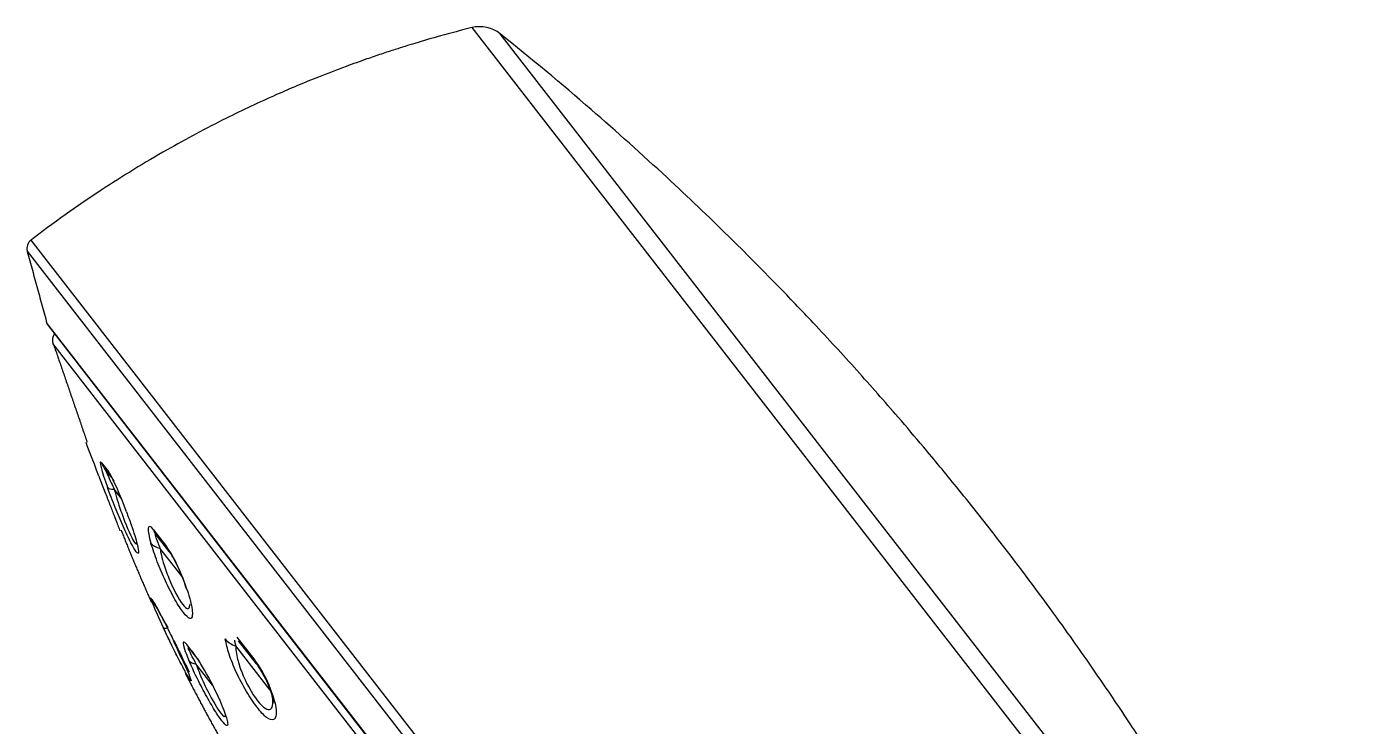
# Model space of a CAD drawing. Extents: x 0 to 1354, y 0 to 992.
# Drawn here: x 839.1 to 900.4, y 681.1 to 713.3 of the extents above; entities that cross this region are included whole.
import ezdxf

# ---------------------------------------------------------------- set-up
doc = ezdxf.new("R2010")
doc.units = 0
doc.header["$LTSCALE"] = 10
doc.header["$MEASUREMENT"] = 0
doc.layers.add('1', color=7, linetype='CONTINUOUS')

msp = doc.modelspace()

# ---------------------------------------------------------------- linework, layer by layer
at = {"layer": '1', "color": 7, "linetype": 'Continuous', "lineweight": -3}
for p, q in [((859.569, 713.246), (900.275, 660.768)), ((900.442, 661.945), (860.87, 712.961)), ((883.635, 646.34), (839.315, 703.476)), ((839.135, 702.957), (883.104, 646.271)), ((840.041, 699.636), (861.198, 672.36)), ((840.092, 699.536), (882.272, 645.158)), ((881.531, 645.58), (840.316, 698.714)), ((841.827, 694.159), (841.835, 694.15)), ((842.548, 693.23), (842.866, 692.82)), ((843.005, 692.561), (842.691, 692.965)), ((843.457, 691.597), (843.137, 692.01)), ((844.937, 690.15), (845.541, 689.371)), ((845.652, 689.148), (845.055, 689.918)), ((846.25, 687.996), (845.236, 689.303)), ((844.872, 686.929), (844.868, 686.935)), ((844.952, 686.791), (844.963, 686.777)), ((848.768, 685.212), (849.599, 684.141)), ((846.658, 684.627), (846.646, 684.643)), ((846.713, 684.521), (846.726, 684.503)), ((846.737, 684.489), (846.725, 684.505)), ((846.737, 684.489), (847.002, 684.148)), ((850.303, 682.771), (848.726, 684.804)), ((849.667, 683.973), (848.845, 685.033)), ((847.653, 683.003), (846.891, 683.986))]:
    msp.add_line(p, q, dxfattribs=at)
for centre, radius, start, end in [((859.933, 711.79), 1.5, 51.31632, 104.0407), ((839.619, 703.079), 0.5, 127.45941, 194.22213), ((840.329, 699.72), 0.3, 196.31569, 217.7995), ((840.795, 698.859), 0.5, 144.06275, 196.89958)]:
    msp.add_arc(centre, radius, start, end, dxfattribs=at)
for centre, major_axis, ratio, start_param, end_param in [((843.482, 693.578), (-0.79, -0.613), 0.95956, 5.969297, 6.283185), ((843.796, 693.174), (0.79, 0.613), 0.941765, 2.827704, 3.141593), ((843.749, 692.47), (-0.941, -0.34), 0.329999, 0.070847, 0.748876), ((845.845, 690.531), (-0.79, -0.613), 0.825606, 5.969297, 6.283185), ((845.727, 689.92), (-0.958, -0.287), 0.591366, 0.189181, 0.86721), ((846.442, 689.761), (0.79, 0.613), 0.791757, 2.827704, 3.141593), ((845.595, 687.267), (0.632, 0.49), 0.98313, 2.907178, 3.141593), ((845.599, 687.262), (-0.632, -0.49), 0.982815, 6.04877, 6.283185), ((847.376, 687.794), (-0.953, -0.304), 0.532582, 6.233886, 6.511252), ((846.111, 685.991), (-0.724, -0.341), 0.197622, 0.016742, 0.713605), ((849.106, 685.564), (-0.987, -0.159), 0.794845, 0.373885, 1.051914), ((847.357, 684.995), (0.632, 0.49), 0.850668, 2.907178, 3.141593), ((847.369, 684.98), (-0.632, -0.49), 0.849766, 6.04877, 6.283185), ((847.279, 684.485), (-0.735, -0.316), 0.529919, 0.109514, 0.806377), ((850.457, 684.586), (0.79, 0.613), 0.564247, 2.827704, 3.141593), ((848.68, 682.679), (-0.733, -0.32), 0.498558, 6.187562, 6.436277), ((851.376, 682.638), (-0.98, -0.201), 0.752136, 0.016121, 0.389894)]:
    msp.add_ellipse(centre, major_axis=major_axis, ratio=ratio, start_param=start_param, end_param=end_param, dxfattribs=at)
for points, knots in [([(859.569, 713.246), (859.086, 713.125), (858.211, 712.893), (857.038, 712.552), (856.135, 712.27), (855.4, 712.029), (854.645, 711.771), (853.678, 711.423), (852.289, 710.89), (850.439, 710.113), (848.109, 709.016), (845.407, 707.573), (842.384, 705.718), (840.331, 704.257), (839.267, 703.44)], [0, 0, 0, 0, 0.065803, 0.119602, 0.161317, 0.190896, 0.221863, 0.266738, 0.326647, 0.418415, 0.531851, 0.666834, 0.823065, 1, 1, 1, 1]), ([(883.679, 689.798), (883.072, 690.581), (881.964, 691.978), (880.45, 693.813), (879.24, 695.235), (878.218, 696.408), (877.255, 697.491), (876.268, 698.577), (875.054, 699.884), (873.433, 701.582), (871.204, 703.824), (868.367, 706.535), (864.881, 709.665), (862.287, 711.827), (860.87, 712.961)], [0, 0, 0, 0, 0.091203, 0.164228, 0.219022, 0.26303, 0.307492, 0.352519, 0.398108, 0.471724, 0.568695, 0.689131, 0.832952, 1, 1, 1, 1]), ([(842.432, 692.608), (842.514, 692.393), (842.674, 691.976), (842.9, 691.386), (843.131, 690.785), (843.347, 690.231), (843.396, 690.103), (843.396, 690.102), (843.396, 690.102)], [0, 0, 0, 0, 0.174866, 0.338216, 0.500147, 0.754549, 0.999211, 1, 1, 1, 1]), ([(842.691, 692.965), (842.698, 692.952), (842.715, 692.921), (842.819, 692.693), (842.973, 692.359), (843.09, 692.109), (843.137, 692.01)], [0, 0, 0, 0, 0.208279, 0.500324, 0.801781, 1, 1, 1, 1]), ([(843.695, 690.979), (843.77, 690.774), (843.914, 690.376), (844.082, 689.862), (844.217, 689.386), (844.287, 689.019), (844.167, 689.077), (843.912, 689.5), (843.548, 690.278), (843.16, 691.193), (842.935, 691.798), (842.819, 692.109)], [0, 0, 0, 0, 0.087456, 0.169153, 0.25014, 0.377375, 0.499739, 0.622279, 0.749894, 0.871256, 1, 1, 1, 1]), ([(843.137, 692.01), (843.159, 691.924), (843.219, 691.688), (843.374, 691.187), (843.691, 690.291), (843.984, 689.668), (844.127, 689.483), (844.153, 689.489), (844.159, 689.548)], [0, 0, 0, 0, 0.074703, 0.205338, 0.409876, 0.805792, 0.805995, 1, 1, 1, 1]), ([(846.485, 687.383), (846.539, 687.204), (846.645, 686.857), (846.723, 686.458), (846.734, 686.141), (846.639, 685.987), (846.333, 686.285), (845.925, 686.905), (845.487, 687.779), (845.084, 688.712), (844.908, 689.254), (844.818, 689.532)], [0, 0, 0, 0, 0.087456, 0.169153, 0.25014, 0.377375, 0.499739, 0.622279, 0.749894, 0.871256, 1, 1, 1, 1]), ([(845.055, 689.918), (845.039, 689.935), (844.999, 689.975), (845.02, 689.857), (845.107, 689.608), (845.2, 689.39), (845.236, 689.303)], [0, 0, 0, 0, 0.208279, 0.500324, 0.801781, 1, 1, 1, 1]), ([(900.442, 661.945), (899.873, 663.208), (898.772, 665.552), (897.145, 668.78), (895.695, 671.491), (894.449, 673.71), (893.358, 675.581), (892.277, 677.375), (891.118, 679.231), (889.789, 681.285), (888.195, 683.652), (886.153, 686.541), (884.571, 688.648), (883.679, 689.798)], [0, 0, 0, 0, 0.127492, 0.238457, 0.332806, 0.410489, 0.472843, 0.532186, 0.603305, 0.674314, 0.75745, 0.866048, 1, 1, 1, 1]), ([(845.236, 689.303), (845.249, 689.229), (845.283, 689.027), (845.406, 688.568), (845.71, 687.688), (846.1, 686.94), (846.467, 686.466), (846.595, 686.473), (846.614, 686.694), (846.615, 686.705)], [0, 0, 0, 0, 0.061082, 0.167897, 0.335139, 0.658862, 0.659028, 0.983191, 1, 1, 1, 1]), ([(845.617, 689.199), (845.693, 689.096), (845.841, 688.868), (846.066, 688.43), (846.264, 687.963), (846.369, 687.666), (846.416, 687.518)], [0, 0, 0, 0, 0.247766, 0.491358, 0.742839, 1, 1, 1, 1]), ([(844.868, 686.935), (844.839, 686.973), (844.81, 687.01), (844.805, 686.977), (844.828, 686.908), (844.971, 686.554), (845.166, 686.118), (845.388, 685.648)], [0, 0, 0, 0, 0.25, 0.25, 0.5, 0.5, 1, 1, 1, 1]), ([(845.881, 685.012), (845.657, 685.487), (845.407, 685.991), (845.124, 686.527), (845.046, 686.667), (844.934, 686.85), (844.902, 686.89), (844.872, 686.929)], [0, 0, 0, 0, 0.5, 0.5, 0.75, 0.75, 1, 1, 1, 1]), ([(845.608, 685.64), (845.416, 685.978), (845.227, 686.313), (845.036, 686.644), (844.987, 686.727), (844.935, 686.813), (844.934, 686.814), (844.963, 686.777)], [0, 0, 0, 0, 0.5, 0.5, 0.75, 0.75, 1, 1, 1, 1]), ([(845.881, 685.012), (845.968, 684.828), (846.136, 684.471), (846.35, 683.999), (846.542, 683.557), (846.684, 683.2), (846.654, 683.18), (846.482, 683.462), (846.163, 684.066), (845.782, 684.823), (845.521, 685.37), (845.388, 685.648)], [0, 0, 0, 0, 0.087607, 0.169371, 0.250856, 0.377447, 0.501128, 0.621802, 0.747777, 0.872041, 1, 1, 1, 1]), ([(845.742, 685.314), (845.755, 685.283), (845.893, 684.952), (846.24, 684.176), (846.495, 683.686), (846.561, 683.601), (846.568, 683.599), (846.57, 683.609)], [0, 0, 0, 0, 0.035196, 0.379493, 0.871321, 0.872646, 1, 1, 1, 1]), ([(850.527, 682.172), (850.551, 682.032), (850.597, 681.761), (850.565, 681.505), (850.436, 681.368), (850.172, 681.432), (849.705, 681.937), (849.189, 682.698), (848.734, 683.592), (848.376, 684.468), (848.282, 684.905), (848.233, 685.129)], [0, 0, 0, 0, 0.087456, 0.169153, 0.25014, 0.377375, 0.499739, 0.622279, 0.749894, 0.871256, 1, 1, 1, 1]), ([(845.876, 685.038), (845.979, 684.829), (846.163, 684.456), (846.393, 683.984), (846.537, 683.68), (846.569, 683.615), (846.571, 683.611)], [0, 0, 0, 0, 0.26605, 0.52204, 0.769922, 1, 1, 1, 1]), ([(846.646, 684.643), (846.561, 684.752), (846.476, 684.863), (846.352, 684.983), (846.314, 684.993), (846.287, 684.858), (846.389, 684.543), (846.566, 684.129)], [0, 0, 0, 0, 0.25, 0.25, 0.5, 0.5, 1, 1, 1, 1]), ([(846.891, 683.986), (846.725, 684.291), (846.596, 684.548), (846.532, 684.715), (846.531, 684.735), (846.585, 684.685), (846.641, 684.613), (846.725, 684.505)], [0, 0, 0, 0, 0.5, 0.5, 0.75, 0.75, 1, 1, 1, 1]), ([(847.979, 682.308), (847.795, 682.731), (847.536, 683.247), (847.163, 683.899), (847.042, 684.094), (846.831, 684.405), (846.744, 684.517), (846.658, 684.627)], [0, 0, 0, 0, 0.5, 0.5, 0.75, 0.75, 1, 1, 1, 1]), ([(846.737, 684.489), (846.824, 684.377), (846.929, 684.242), (847.056, 684.067), (847.071, 684.046), (847.087, 684.025)], [0, 0, 0, 0, 0.881349, 0.881349, 1, 1, 1, 1]), ([(848.656, 685.062), (848.659, 685.042), (848.673, 684.97), (848.705, 684.871), (848.726, 684.804)], [0, 0, 0, 0, 0.321609, 1, 1, 1, 1]), ([(848.726, 684.804), (848.725, 684.748), (848.723, 684.593), (848.786, 684.21), (849.026, 683.414), (849.463, 682.605), (849.968, 681.953), (850.321, 681.745), (850.418, 682.05), (850.427, 682.218), (850.427, 682.25)], [0, 0, 0, 0, 0.051469, 0.141473, 0.282394, 0.555169, 0.555309, 0.828454, 0.969059, 1, 1, 1, 1]), ([(847.979, 682.308), (848.047, 682.147), (848.179, 681.837), (848.302, 681.483), (848.365, 681.206), (848.333, 681.075), (848.102, 681.314), (847.756, 681.82), (847.334, 682.556), (846.904, 683.377), (846.68, 683.876), (846.566, 684.129)], [0, 0, 0, 0, 0.087607, 0.169371, 0.250856, 0.377447, 0.501128, 0.621802, 0.747777, 0.872041, 1, 1, 1, 1]), ([(846.891, 683.986), (846.935, 683.863), (847.074, 683.476), (847.482, 682.575), (847.877, 681.905), (848.158, 681.543), (848.234, 681.516), (848.244, 681.618)], [0, 0, 0, 0, 0.112844, 0.354672, 0.700123, 0.701053, 1, 1, 1, 1]), ([(849.642, 684.01), (849.737, 683.882), (849.91, 683.623), (850.14, 683.184), (850.308, 682.768), (850.377, 682.53), (850.4, 682.418)], [0, 0, 0, 0, 0.252771, 0.498396, 0.748261, 1, 1, 1, 1]), ([(850.427, 682.245), (850.427, 682.215), (850.425, 682.185), (850.423, 682.158), (850.423, 682.158)], [0, 0, 0, 0, 0.993424, 1, 1, 1, 1])]:
    msp.add_open_spline(points, degree=3, knots=knots, dxfattribs=at)
for points, degree in [([(839.111, 703.05), (840.041, 699.636)], 1), ([(840.355, 698.646), (841.89, 694.169)], 1), ([(842.432, 692.608), (842.148, 693.353), (841.85, 694.13), (841.835, 694.15)], 3), ([(842.548, 693.23), (842.4, 693.421), (842.562, 692.82), (842.819, 692.109)], 3), ([(843.695, 690.979), (843.428, 691.702), (843.044, 692.591), (842.866, 692.82)], 3), ([(842.963, 692.621), (843.008, 692.558), (843.056, 692.48), (843.108, 692.384)], 3), ([(843.45, 690.126), (844.109, 688.451), (844.843, 686.812)], 2), ([(844.937, 690.15), (844.64, 690.533), (844.633, 690.15), (844.818, 689.532)], 3), ([(846.485, 687.383), (846.279, 688.027), (845.864, 688.955), (845.541, 689.371)], 3), ([(844.967, 686.771), (844.983, 686.751), (845.004, 686.723), (845.032, 686.687)], 3), ([(845.379, 685.644), (845.545, 685.29), (845.714, 684.937)], 2), ([(850.527, 682.172), (850.421, 682.687), (850.036, 683.577), (849.599, 684.141)], 3), ([(846.386, 683.575), (847.192, 681.983), (848.073, 680.427)], 2), ([(850.4, 682.418), (850.425, 682.195)], 1)]:
    msp.add_open_spline(points, degree=degree, dxfattribs=at)

doc.saveas('drawing.dxf')
